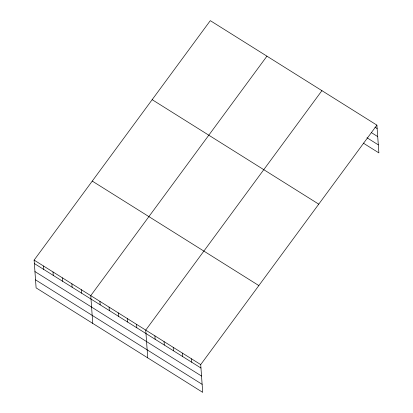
<?xml version="1.0" encoding="UTF-8"?>
<svg xmlns="http://www.w3.org/2000/svg" width="413" height="413" viewBox="0 0 413 413"><rect width="100%" height="100%" fill="white"/><g stroke="black" fill="none" stroke-linecap="round" stroke-linejoin="round"><path stroke-width="0.62" d="M376.893 125.129L200.713 364.591L202.7 392.35L36.107 287.871L34.119 260.107L210.3 20.65L376.893 125.129L378.881 152.893L363.254 143.089M266.943 56.173L90.762 295.631L92.749 323.394M321.918 90.653L145.737 330.111L147.725 357.87M374.983 127.209L377.136 128.562M371.246 132.537L377.714 136.589M366.987 137.761L378.308 144.86M152.16 99.672L318.753 204.151M92.259 181.09L258.853 285.569M34.119 260.107L200.713 364.591M34.362 263.546L200.955 368.024M34.94 271.573L201.534 376.052M35.533 279.844L202.127 384.322M191.549 358.845L191.797 362.278M182.386 353.094L182.634 356.527M173.223 347.348L173.47 350.782M164.059 341.603L164.307 345.036M154.896 335.857L155.143 339.29M136.574 324.365L136.817 327.798M127.41 318.619L127.658 322.052M118.247 312.873L118.495 316.306M109.084 307.127L109.331 310.561M99.92 301.382L100.168 304.815M81.32 289.714L81.567 293.147M71.877 283.793L72.125 287.226M62.44 277.872L62.683 281.305M52.998 271.95L53.246 275.383M43.556 266.029L43.804 269.462"/></g></svg>
